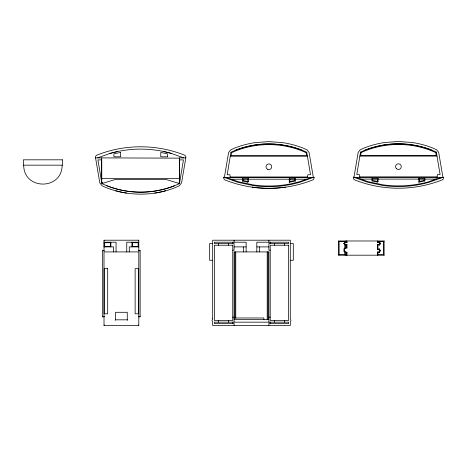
<?xml version="1.0" encoding="UTF-8"?>
<svg xmlns="http://www.w3.org/2000/svg" width="467" height="467" viewBox="0 0 467 467"><rect width="100%" height="100%" fill="white"/><g stroke="black" fill="none" stroke-linecap="round" stroke-linejoin="round"><path stroke-width="0.7" d="M102.623 183.356L101.783 182.988L102.419 183.817L102.215 182.527L101.713 182.568L101.713 159.895L97.918 159.895L101.8 183.076L102.419 183.811C126.323 194.902 155.044 194.902 178.954 183.811L179.573 183.076L183.449 159.895L179.655 159.895L179.655 157.887L185.813 157.887M178.75 183.356L179.585 182.988L178.954 183.811L179.153 182.527L179.655 182.568L179.655 157.887M62.158 165.166C62.076 190.367 23.764 190.367 23.683 165.166M178.954 183.811L179.585 182.988M307.496 177.571L307.829 174.722L310.526 174.722L306.761 152.242C294.934 146.749 281.893 144.034 268.869 143.941A91.386 91.386 0 0 0 235.24 150.351L230.955 152.242L227.19 174.722L229.887 174.722L230.219 177.565M437.071 177.448L437.41 174.605L440.101 174.605L436.341 152.125C424.509 146.632 411.474 143.918 398.45 143.824A91.386 91.386 0 0 0 364.82 150.234L360.53 152.119L356.77 174.605L359.462 174.605L359.8 177.448M223.728 177.232L223.932 179.019L224.971 179.97A119.342 119.342 0 0 0 312.75 179.97L313.789 179.019L314.052 177.629L313.987 177.232L313.31 177.232L309.113 152.493L307.111 149.919L303.334 148.179A93.704 93.704 0 0 0 282.926 142.668L268.858 141.606L254.789 142.668A93.704 93.704 0 0 0 234.381 148.179L230.599 149.93L228.608 152.493L224.405 177.232L223.728 177.232L224.107 177.676M231.083 155.546L231.556 152.709L235.491 150.975A90.691 90.691 0 0 1 302.225 150.981L306.159 152.709L306.638 155.546L307.426 156.217L230.295 156.217L231.083 155.546L306.638 155.546M353.309 177.116L353.507 178.902L354.546 179.853A119.342 119.342 0 0 0 442.325 179.853L443.364 178.902L443.632 177.513L443.562 177.116L442.885 177.116L438.688 152.376L436.686 149.802L432.915 148.062A93.704 93.704 0 0 0 412.507 142.552L398.439 141.489L384.37 142.552A93.704 93.704 0 0 0 363.962 148.062L360.18 149.808L358.183 152.376L353.986 177.116L353.309 177.116L353.682 177.559M360.658 155.429L361.131 152.592L365.066 150.859A90.691 90.691 0 0 1 431.806 150.859L435.74 152.592L436.213 155.429L437.007 156.101L359.87 156.101L360.658 155.429L436.213 155.429M289.266 182.282L289.931 181.465L294.619 180.513L295.284 181.062L289.266 182.282L289.266 178.651L295.284 178.651L295.284 181.062M418.841 182.165L419.512 181.348L424.194 180.396L424.865 180.945L418.841 182.165L418.841 178.534L424.865 178.534L424.865 180.945M380.611 250.645L379.601 251.865L379.601 252.519L379.099 251.684L379.934 250.68L380.611 250.645L379.601 249.635L379.601 249.004L377.926 249.004L377.424 249.506L379.099 249.506L379.601 249.004M313.614 177.676L313.987 177.232M104.684 246.395L104.182 246.897L104.182 242.215L104.684 242.717L110.37 242.717L110.872 242.215L110.872 246.897L110.37 246.395L104.684 246.395L104.684 242.717M132.447 246.395L131.945 246.897L131.945 242.215L132.447 242.717L138.133 242.717L138.635 242.215L138.635 246.897L138.133 246.395L132.447 246.395L132.447 242.717M138.302 240.709L138.804 240.207L138.804 250.581L138.302 251.077M139.639 251.077L140.141 250.581L138.804 250.581M104.515 316.311L104.013 316.813L102.676 316.813L103.178 316.311M242.431 178.651L243.103 179.322L247.784 179.322L248.45 178.651L248.45 181.634L247.784 182.177L242.431 181.062L242.431 178.651L248.45 178.651M104.013 325.511L104.013 251.917L138.804 251.917L138.804 325.511L104.013 325.511L104.515 325.009M115.051 320.327L115.553 319.825L127.263 319.825L127.765 320.327M289.266 178.651L289.931 179.322L294.619 179.322L295.284 178.651M372.006 178.534L372.678 179.205L377.359 179.205L378.031 178.534L378.031 181.517L377.359 182.06L372.006 180.945L372.006 178.534L378.031 178.534M338.622 240.978L384.113 240.978L384.113 255.192L338.622 255.192L338.622 240.978L339.124 241.48L344.809 241.48L345.311 240.978L345.311 242.647L344.477 243.488L343.765 243.488L344.809 244.527L344.809 248.129L343.975 248.964L343.975 251.223L344.809 252.057L344.809 254.69L345.311 255.192L345.311 251.847L344.477 251.012L344.477 249.174L345.311 248.339L345.311 244.323L344.477 243.488M343.765 243.488L344.809 242.443L344.809 241.48M345.311 248L346.981 248L346.479 247.498L346.479 244.988L346.981 244.492L345.311 244.492M338.622 255.192L339.124 254.69L339.124 241.48M346.479 255.192L346.479 252.688L346.981 252.186L345.311 252.186M418.841 178.534L419.512 179.205L424.194 179.205L424.865 178.534M384.113 240.978L383.611 241.48L377.926 241.48L377.424 240.978L377.424 242.484L377.926 241.982L379.601 241.982L380.646 243.488L379.601 244.988L377.926 244.988L377.424 244.492L379.099 244.492L379.601 244.988M377.424 242.484L379.099 242.484L379.601 241.982M379.099 244.492L379.934 243.488L380.646 243.488M384.113 255.192L383.611 254.69L377.926 254.69L377.424 255.192L377.424 252.017L379.099 252.017M242.431 181.062L243.103 180.519L248.45 181.634M372.006 180.945L372.678 180.402L378.031 181.517M306.159 152.709L306.761 152.242M435.74 152.592L436.341 152.125M179.573 183.076L179.001 183.432L165.773 179.398L115.594 179.398L102.366 183.432L101.8 183.076M344.809 244.527L345.311 244.323M343.975 251.223L344.477 251.012M344.809 252.057L345.311 251.847M379.099 242.484L379.601 242.443M379.099 249.506L379.099 249.839L379.601 249.635M97.585 157.887L109.868 153.474L117.439 151.571M226.577 177.565L238.042 181.645L253.295 184.914A110.953 110.953 0 0 0 292.108 183.549L299.674 181.645L311.139 177.571M312.913 177.565L299.861 182.288L292.249 184.202A111.619 111.619 0 0 1 253.202 185.58L237.855 182.288L224.802 177.565M356.158 177.448L367.617 181.529L382.876 184.798A110.953 110.953 0 0 0 421.683 183.432C429.29 182.55 436.108 177.886 443.621 177.448L353.25 177.448M442.488 177.448L429.442 182.171L421.824 184.086A111.619 111.619 0 0 1 382.782 185.463L367.436 182.171L354.383 177.448M165.657 190.752C149.434 195.288 131.939 195.288 115.711 190.752M285.582 187.109C274.514 188.709 263.201 188.709 252.133 187.109M95.554 157.887L179.655 158.138M359.8 176.865L437.071 176.865M230.219 176.981L307.496 176.981M223.675 177.565L314.04 177.565M101.713 178.569L179.655 178.569M360.203 179.1L372.584 179.1M377.68 179.1L419.191 179.1M424.865 179.1L436.674 179.1M230.622 179.217L242.431 179.217M248.105 179.217L289.616 179.217M294.712 179.217L307.093 179.217M101.713 182.527L102.215 182.527M179.153 182.527L179.655 182.568M104.515 251.077L104.013 250.581L104.013 240.207L138.804 240.207M345.311 241.982L346.479 241.982L346.981 242.484L346.981 240.978M104.013 242.215L116.055 242.215L116.055 251.917M138.804 242.215L126.761 242.215L126.761 251.917M345.311 242.484L346.981 242.484M212.678 243.552L209.665 243.552L209.665 260.277L212.678 260.277M290.287 243.552L293.299 243.552L293.299 260.277L290.287 260.277M345.311 244.988L346.479 244.988M104.013 246.897L113.545 246.897L113.545 251.917M138.804 246.897L129.271 246.897L129.271 251.917M234.09 246.897L246.132 246.897M256.832 246.897L268.875 246.897M345.311 247.498L346.479 247.498M232.747 250.242L234.09 250.242L234.09 243.552L214.353 243.552L214.353 242.215L246.132 242.215L246.132 251.917M270.218 250.242L268.875 250.242L268.875 243.552L288.618 243.552L288.618 242.215L256.832 242.215L256.832 251.917M102.676 316.813L102.676 250.581L104.013 250.581M377.424 252.017L377.926 252.519L379.601 252.519M345.311 252.688L346.479 252.688M339.124 254.69L344.809 254.69M140.141 250.581L140.141 316.813L138.804 316.813L138.302 316.311M232.747 317.146L234.09 317.146M268.875 317.146L270.218 317.146M234.09 317.986L263.861 317.986L263.861 319.656M234.09 319.656L268.875 319.656M163.935 151.571L171.506 153.474L183.788 157.887M379.099 251.684L379.601 251.865M379.099 244.323L379.601 244.527M344.809 242.443L345.311 242.647M344.809 248.129L345.311 248.339M343.975 248.964L344.477 249.174M360.53 152.125L361.131 152.592M230.955 152.242L231.556 152.709M379.099 242.647L379.934 243.488M379.099 249.839L379.934 250.68M104.013 240.207L104.515 240.709M102.676 250.581L103.178 251.077M139.639 316.311L140.141 316.813M138.302 325.009L138.804 325.511M102.366 183.432L102.419 183.811M179.655 159.895L179.667 180.326M424.194 179.205L424.194 180.396M419.512 179.205L419.512 181.348M383.611 241.48L383.611 254.69M377.926 241.48L377.926 241.982M377.926 244.988L377.926 249.004M377.926 252.519L377.926 254.69M377.359 179.205L377.359 182.06M377.424 244.492L377.424 249.506M372.678 179.205L372.678 180.402M346.981 244.492L346.981 248M346.981 252.186L346.981 255.192M346.479 240.978L346.479 241.982M294.619 179.322L294.619 180.513M289.931 179.322L289.931 181.465M284.432 243.552L284.432 245.228M284.432 320.49L284.432 322.166M274.398 243.552L274.398 245.228M274.398 320.49L274.398 322.166M270.218 242.215L270.218 243.552M270.218 322.166L270.218 323.503M268.875 240.207L268.875 242.215M268.875 322.166L268.875 251.917L234.09 251.917L234.09 322.166M268.875 325.511L268.875 323.503L288.618 323.503L288.618 322.166L214.353 322.166L214.353 323.503L234.09 323.503L234.09 325.511M268.04 251.917L268.04 319.656M267.206 251.917L267.206 319.656M259.343 246.897L259.343 251.917M247.784 179.322L247.784 182.177M243.622 246.897L243.622 251.917M243.103 179.322L243.103 180.519M235.759 251.917L235.759 318.202M234.924 251.917L234.924 318.202M234.09 240.207L234.09 242.215M232.747 242.215L232.747 243.552M232.747 322.166L232.747 323.503M228.567 243.552L228.567 245.228M228.567 320.49L228.567 322.166M218.533 243.552L218.533 245.228M218.533 320.49L218.533 322.166M138.133 242.717L138.133 246.395M127.263 319.825L127.263 312.295L115.553 312.295L115.553 319.825M110.37 242.717L110.37 246.395M101.713 157.887L101.713 182.568M364.82 150.234A91.363 91.363 0 0 1 432.051 150.24M235.245 150.351A91.363 91.363 0 0 1 302.476 150.356M174.67 185.697A92.367 92.367 0 0 1 106.698 185.697M154.857 193.11A94.375 94.375 0 0 0 175.405 187.565L179.316 185.749L181.57 182.86L185.878 157.49L185.615 156.106L184.576 155.149A119.342 119.342 0 0 0 96.797 155.149L95.758 156.106L95.49 157.49L99.804 182.86L102.051 185.749L105.962 187.565A94.375 94.375 0 0 0 126.516 193.11M109.868 153.474A110.948 110.948 0 0 1 171.506 153.474M212.678 318.821L212.006 320.49L212.678 322.166L212.678 325.511L290.287 325.511L290.287 322.166L290.959 320.49L290.287 318.821L290.287 240.207L212.678 240.207L212.678 318.821M120.614 152.435L113.925 153.789L113.925 156.801L120.614 156.801L120.614 152.435M167.449 156.801L160.759 156.801L160.759 152.435L167.449 153.789L167.449 156.801M62.49 159.813L23.35 159.813L23.35 165.166L62.49 165.166L62.49 159.813M232.747 245.228L214.353 245.228L214.353 320.49L232.747 320.49L232.747 245.228M288.618 245.228L270.218 245.228L270.218 320.49L288.618 320.49L288.618 245.228M107.696 268.642L104.182 268.642L104.182 313.801L107.696 313.801L107.696 268.642M138.635 268.642L135.126 268.642L135.126 313.801L138.635 313.801L138.635 268.642M396.425 168.663A2.843 2.843 0 0 0 401.182 167.39A2.843 2.843 0 0 0 397.703 163.905A2.843 2.843 0 0 0 396.425 168.663M267.439 169.235A2.843 2.843 0 0 0 271.701 166.772A2.843 2.843 0 0 0 267.439 164.308A2.843 2.843 0 0 0 267.439 169.235"/></g></svg>
